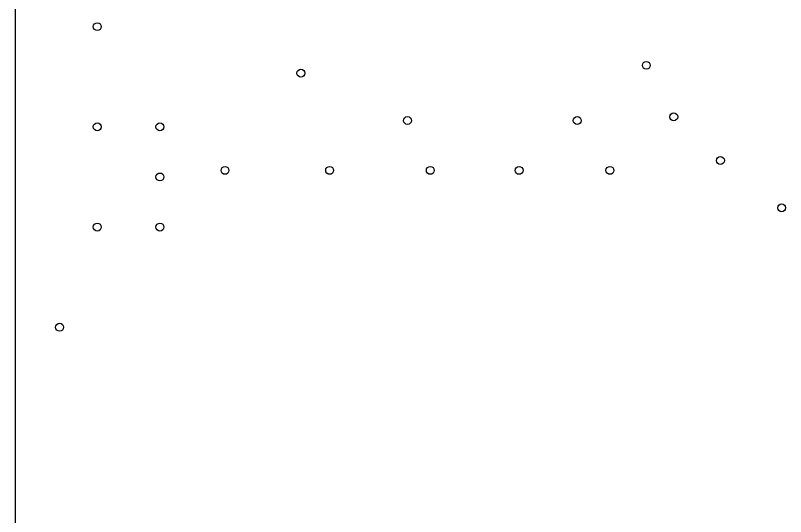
# Model space of a CAD drawing. Extents: x 0.02 to 3.98, y 0.02 to 3.98.
# Drawn here: x 0.022 to 1.558, y 1.022 to 2.022 of the extents above; entities that cross this region are included whole.
import ezdxf

# ---------------------------------------------------------------- set-up
doc = ezdxf.new("R2010")
doc.units = 0
doc.header["$MEASUREMENT"] = 0
doc.layers.add('BLACK', color=7, linetype='CONTINUOUS')

msp = doc.modelspace()

# ---------------------------------------------------------------- linework, layer by layer
at = {"layer": 'BLACK', "linetype": 'CONTINUOUS'}
msp.add_line((0.021831, 0.689252), (0.021831, 2.16921), dxfattribs=at)
at = {"layer": 'BLACK'}
for centre in [(0.185, 2), (1.28031, 1.92283), (0.591339, 1.90709), (0.803937, 1.8126), (1.14252, 1.8126), (1.335, 1.82), (0.185, 1.8), (0.31, 1.8), (1.42811, 1.73283), (0.439921, 1.71315), (0.648583, 1.71315), (0.84937, 1.71315), (1.02654, 1.71315), (1.20764, 1.71315), (0.31, 1.7), (1.55016, 1.63835), (0.185, 1.6), (0.31, 1.6), (0.11, 1.4)]:
    msp.add_circle(centre, 0.007874, dxfattribs=at)

doc.saveas('drawing.dxf')
